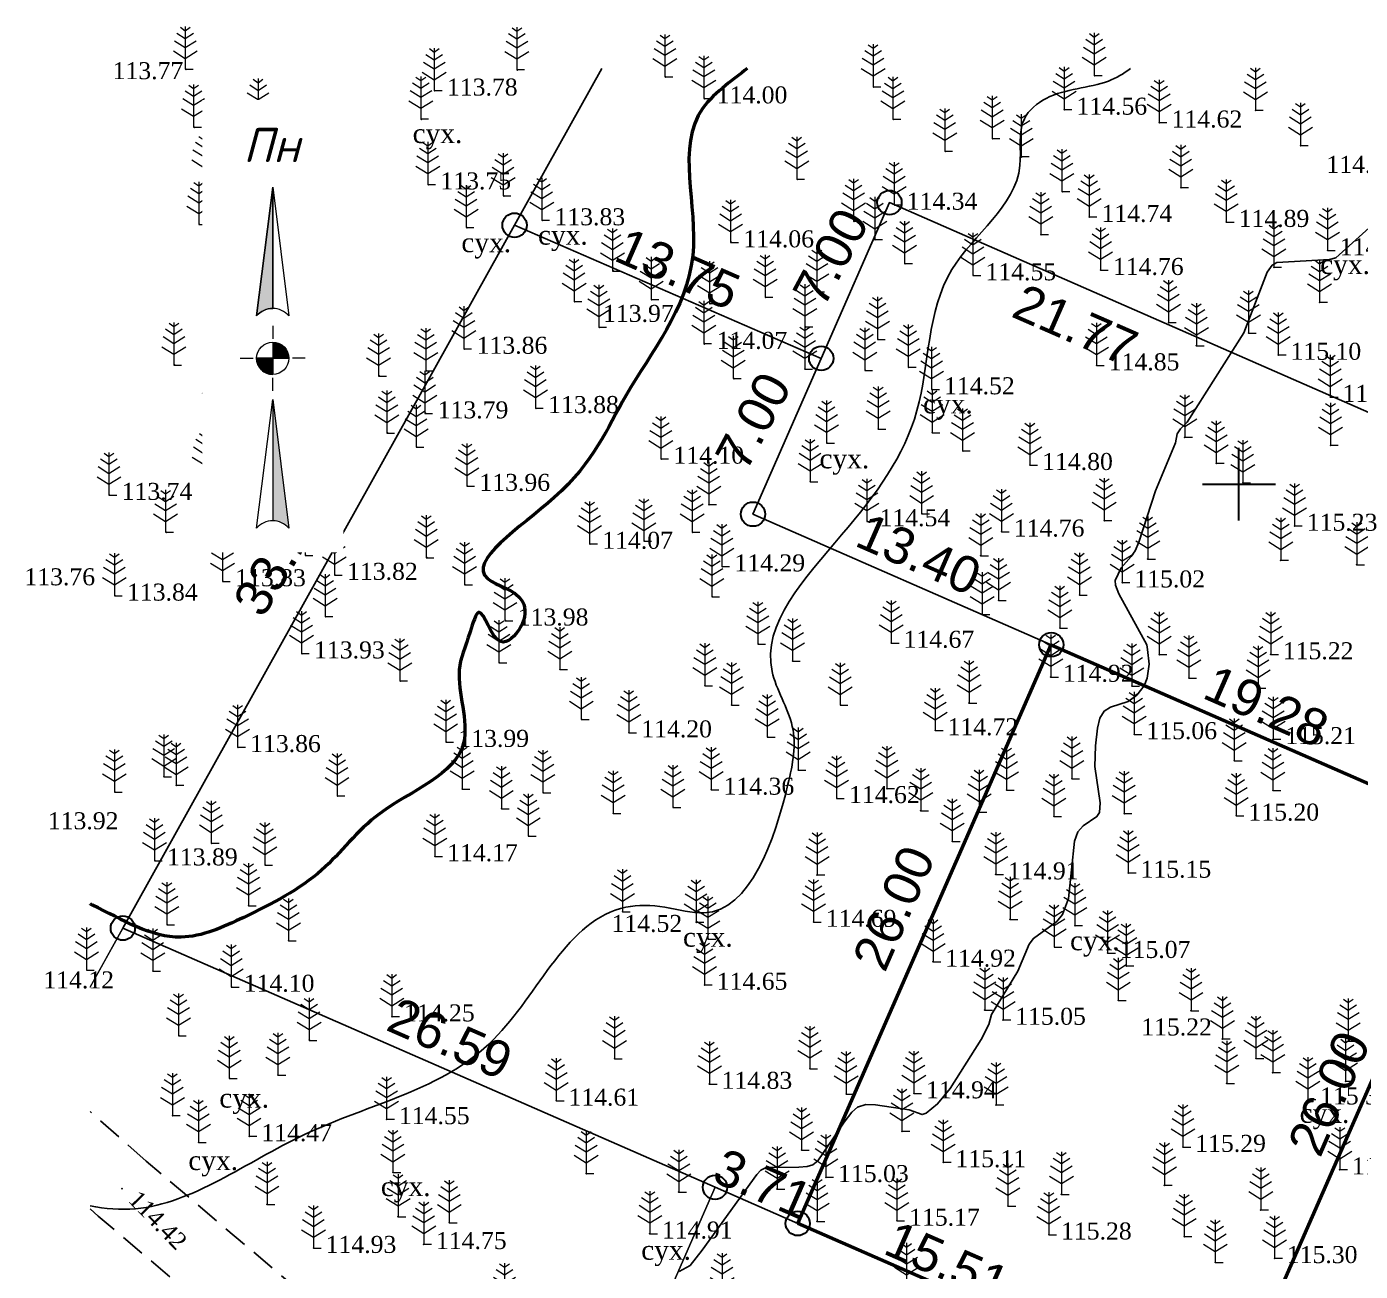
# Model space of a CAD drawing. Header units: millimetres. Extents: x 5405450.1 to 5405538.8, y 5524940.9 to 5525018.8.
# Drawn here: x 5405450.1 to 5405505, y 5524967.6 to 5525018.8 of the extents above; entities that cross this region are included whole.
import ezdxf
from ezdxf.enums import TextEntityAlignment as Align

# ---------------------------------------------------------------- set-up
doc = ezdxf.new("R2010")
doc.units = ezdxf.units.MM
doc.set_wipeout_variables(frame=1)
doc.linetypes.add('DASHEDX2', pattern=[1.5, 1, -0.5])
for name, color, linetype, lineweight in [('#Лист (текст_ПН)', 250, 'Continuous', 0), ('#Штамп', 250, 'Continuous', 0), ('11900000', 1, 'Continuous', 30), ('ограждение', 7, 'ZABOR', 20), ('ТОЧКИ', 7, 'Continuous', 30)]:
    doc.layers.add(name, color=color, linetype=linetype, lineweight=lineweight)
for name, color, linetype in [('горизонтали', 42, 'Continuous'), ('дороги', 7, 'Continuous'), ('Ділянки_Межі', 10, 'Continuous'), ('надписи', 7, 'Continuous'), ('отметки', 7, 'Continuous'), ('промеры', 185, 'Continuous'), ('Растительность', 7, 'Continuous')]:
    doc.layers.add(name, color=color, linetype=linetype)
doc.styles.get("Standard").update_dxf_attribs({"font": 'arial.ttf'})
doc.styles.add('times', font='times.ttf')
doc.styles.add('Мой_Топо', font='isocpeui.ttf')
doc.linetypes.add('ZABOR', pattern='A,1,-0.1,[132,ltypeshp.shx,S=0.25,R=0,X=-0.1,Y=0],-0.4,1', length=2.5)
doc.linetypes.add('ЗаборДерПр', pattern='A,1,[130,ltypeshp.shx,S=0.25,R=0,X=0,Y=-0.25],1.5', length=2.5)

# ---------------------------------------------------------------- blocks, each defined once
blk = doc.blocks.new('A$C51FE15A3')
at = {"layer": 'Растительность', "color": 94, "lineweight": 0}
for points in [[(-0.201, 1.726), (0, 1.584), (0.201, 1.726)], [(0, 1.75), (0, 0), (0.319, 0)], [(-0.447, 1.172), (0, 0.895), (0.447, 1.172)], [(-0.343, 1.489), (0, 1.267), (0.343, 1.489)], [(-0.493, 0.753), (0, 0.444), (0.493, 0.753)]]:
    blk.add_lwpolyline(points, dxfattribs=at)
blk = doc.blocks.new('*U4')
at = {"color": 0}
for points in [[(-0.1125, 0), (-0.1087, -0.0291), (-0.0974, -0.0563)], [(-0.1125, 0), (-0.0974, -0.0563), (0, 0)], [(-0.0974, -0.0563), (0, -0.1125), (0, 0)], [(-0.0974, -0.0563), (-0.0795, -0.0795), (-0.0563, -0.0974)], [(-0.0974, -0.0563), (-0.0563, -0.0974), (0, -0.1125)], [(-0.0563, -0.0974), (-0.0291, -0.1087), (0, -0.1125)]]:
    blk.add_solid(points, dxfattribs=at)
blk = doc.blocks.new('*U5')
at = {"color": 0}
for points in [[(0, 0), (0.0974, 0.0563), (0, 0.1125)], [(0.0974, 0.0563), (0.0291, 0.1087), (0, 0.1125)], [(0.0974, 0.0563), (0.0563, 0.0974), (0.0291, 0.1087)], [(0.0974, 0.0563), (0.0795, 0.0795), (0.0563, 0.0974)], [(0, 0), (0.1125, 0), (0.0974, 0.0563)], [(0.1125, 0), (0.1087, 0.0291), (0.0974, 0.0563)]]:
    blk.add_solid(points, dxfattribs=at)
blk = doc.blocks.new('*U6')
at = {"color": 0}
for points in [[(0, -1.1363), (0.0212, -1.1378), (0, -0.288)], [(0.0212, -1.1378), (0.042, -1.1424), (0, -0.288)], [(0.042, -1.1424), (0.062, -1.1498), (0, -0.288)], [(0.062, -1.1498), (0.0806, -1.1601), (0, -0.288)], [(0.0806, -1.1601), (0.0976, -1.1729), (0, -0.288)], [(0.0976, -1.1729), (0.1126, -1.188), (0, -0.288)]]:
    blk.add_solid(points, dxfattribs=at)
blk = doc.blocks.new('*U7')
at = {"color": 0}
for points in [[(-0.1126, 0.297), (-0.0976, 0.3121), (0, 1.197)], [(-0.0976, 0.3121), (-0.0806, 0.3249), (0, 1.197)], [(-0.0806, 0.3249), (-0.062, 0.3352), (0, 1.197)], [(-0.062, 0.3352), (-0.042, 0.3426), (0, 1.197)], [(-0.042, 0.3426), (-0.0212, 0.3472), (0, 1.197)], [(-0.0212, 0.3472), (0, 0.3487), (0, 1.197)]]:
    blk.add_solid(points, dxfattribs=at)
blk = doc.blocks.new('#Північ')
at = {"color": 7}
blk.add_wipeout([(-2.901, 10.635), (2.901, 10.635), (2.901, -7.981), (-2.901, -7.981)], dxfattribs=at).dxf.layer = '#Лист (текст_ПН)'
at = {"layer": '#Лист (текст_ПН)'}
for p, q in [((-0.663, 1.748), (0, 7.043)), ((0, 7.043), (0, 2.052)), ((0, 7.043), (0.663, 1.748)), ((0, 1.337), (0, 0.807)), ((0, 0.662), (0, -0.662)), ((-1.337, 0), (-0.807, 0)), ((-0.662, 0), (0.662, 0)), ((1.337, 0), (0.807, 0)), ((0, -1.337), (0, -0.807)), ((-0.663, -6.99), (0, -1.695)), ((0, -1.695), (0.663, -6.99)), ((0, -1.695), (0, -6.686))]:
    blk.add_line(p, q, dxfattribs=at)
at = {"layer": '#Лист (текст_ПН)', "flags": 128}
for points in [[(0, 7.043), (-0.663, 1.748, -0.218585), (0, 2.052)], [(0, 0), (-0.662, 0, 0.414214), (0, -0.662)]]:
    blk.add_lwpolyline(points, format="xyb", close=True, dxfattribs=at)
at = {"layer": '#Лист (текст_ПН)'}
blk.add_circle((0, 0), 0.662, dxfattribs=at)
for centre in [(0, 1.178), (0, -7.56)]:
    blk.add_arc(centre, 0.874, 40.6798, 139.3202, dxfattribs=at)
at = {"layer": '#Лист (текст_ПН)', "xscale": 5.883850111352785, "yscale": 5.883850111352785, "zscale": 5.883850111352785}
for name in ['*U7', '*U5', '*U4', '*U6']:
    blk.add_blockref(name, (0, 0), dxfattribs=at)
at = {"layer": '#Лист (текст_ПН)', "style": 'Мой_Топо'}
blk.add_text('Пн', height=1.4, dxfattribs=at).set_placement((-1.217, 8.077))

msp = doc.modelspace()

# ---------------------------------------------------------------- linework, layer by layer
at = {"layer": '11900000', "color": 7}
for points in [[(5405500, 5524998.5, 0), (5405500, 5525001.5, 0)], [(5405500, 5524998.5, 0), (5405500, 5525001.5, 0)], [(5405498.5, 5525000, 0), (5405501.5, 5525000, 0)], [(5405498.5, 5525000, 0), (5405501.5, 5525000, 0)]]:
    msp.add_polyline3d(points, dxfattribs=at)
at = {"layer": 'горизонтали', "color": 32}
msp.add_polyline3d([(5405476.977, 5524967.592, 115), (5405477.427, 5524967.842, 115), (5405477.927, 5524968.472, 115), (5405480.167, 5524971.592, 115), (5405480.337, 5524971.772, 115), (5405480.547, 5524971.872, 115), (5405481.897, 5524971.892, 115), (5405482.247, 5524971.922, 115), (5405482.467, 5524971.992, 115), (5405482.677, 5524972.152, 115), (5405483.767, 5524973.742, 115), (5405484.077, 5524974.152, 115), (5405484.317, 5524974.362, 115), (5405484.647, 5524974.472, 115), (5405485.057, 5524974.462, 115), (5405486.437, 5524974.252, 115), (5405486.977, 5524974.052, 115), (5405487.137, 5524974.112, 115), (5405487.607, 5524974.492, 115), (5405488.117, 5524975.132, 115), (5405489.397, 5524977.142, 115), (5405489.707, 5524977.762, 115), (5405489.827, 5524978.172, 115), (5405490.907, 5524979.962, 115), (5405491.377, 5524981.072, 115), (5405491.547, 5524981.302, 115), (5405492.507, 5524982.002, 115), (5405492.737, 5524982.292, 115), (5405492.997, 5524982.942, 115), (5405493.237, 5524985.312, 115), (5405493.377, 5524985.692, 115), (5405493.587, 5524985.932, 115), (5405494.157, 5524986.322, 115), (5405494.267, 5524986.482, 115), (5405494.287, 5524986.882, 115), (5405494.067, 5524988.382, 115), (5405494.107, 5524989.232, 115), (5405494.187, 5524989.962, 115), (5405494.277, 5524990.372, 115), (5405494.457, 5524990.662, 115), (5405494.717, 5524990.822, 115), (5405495.447, 5524991.052, 115), (5405495.807, 5524991.322, 115), (5405496.097, 5524991.702, 115), (5405496.227, 5524992.022, 115), (5405496.307, 5524992.592, 115), (5405496.237, 5524993.192, 115), (5405496.207, 5524993.392, 115), (5405495.057, 5524995.492, 115), (5405494.927, 5524995.842, 115), (5405494.907, 5524996.042, 115), (5405495.157, 5524996.552, 115), (5405495.567, 5524997.022, 115), (5405495.727, 5524997.262, 115), (5405495.887, 5524997.612, 115), (5405496.567, 5524999.732, 115), (5405497.387, 5525001.702, 115), (5405497.467, 5525002.072, 115), (5405497.597, 5525002.272, 115), (5405497.867, 5525002.552, 115), (5405500.207, 5525006.222, 115), (5405501.167, 5525008.722, 115), (5405501.367, 5525009.012, 115), (5405501.567, 5525009.122, 115), (5405503.727, 5525009.242, 115), (5405503.987, 5525009.322, 115), (5405506.457, 5525011.532, 115)], dxfattribs=at)
msp.add_open_spline([(5405495.543, 5525017.104), (5405495.26, 5525016.89), (5405494.205, 5525016.279), (5405492.449, 5525016.305), (5405490.8, 5525014.942), (5405491.477, 5525011.838), (5405487.055, 5525008.999), (5405487.392, 5525002.705), (5405483.865, 5524997.947), (5405479.67, 5524993.518), (5405481.946, 5524990.048), (5405481.276, 5524986.482), (5405479.664, 5524981.676), (5405476.395, 5524982.667), (5405472.63, 5524982.751), (5405469.845, 5524975.495), (5405461.721, 5524974.077), (5405456.368, 5524969.931), (5405453.372, 5524970.178), (5405452.739, 5524970.294)], degree=3, knots=[471.601662, 471.601662, 471.601662, 471.601662, 472.676581, 475.335983, 476.557914, 478.494538, 483.614195, 489.586185, 495.570042, 501.876392, 504.287382, 506.675276, 513.000573, 514.62659, 516.235076, 523.922474, 532.65983, 540.226502, 542.218886, 542.218886, 542.218886, 542.218886], dxfattribs=at)
at = {"layer": 'горизонтали', "color": 32, "lineweight": 50}
msp.add_open_spline([(5405479.774, 5525017.104), (5405479.476, 5525016.882), (5405478.821, 5525016.381), (5405476.615, 5525014.417), (5405478.733, 5525008.977), (5405474.587, 5525003.904), (5405473.082, 5524999.827), (5405467.363, 5524996.301), (5405470.776, 5524995.526), (5405470.61, 5524994.108), (5405469.394, 5524992.928), (5405468.804, 5524995.428), (5405468.276, 5524993.492), (5405467.601, 5524992.086), (5405469.022, 5524988.434), (5405464.569, 5524986.946), (5405462.356, 5524983.825), (5405459.428, 5524982.316), (5405456.094, 5524980.808), (5405454.03, 5524982.104), (5405452.775, 5524982.709), (5405452.739, 5524982.726)], degree=3, knots=[506.106223, 506.106223, 506.106223, 506.106223, 507.214707, 508.54627, 514.632075, 520.988, 526.137061, 530.451811, 532.168173, 533.247577, 534.243212, 535.749567, 536.632518, 538.264064, 541.272332, 545.791542, 549.120773, 552.867699, 555.568363, 559.441425, 559.555742, 559.555742, 559.555742, 559.555742], dxfattribs=at)
at = {"layer": 'дороги', "color": 7, "linetype": 'DASHEDX2', "elevation": 112.707}
for points in [[(5405488.907, 5524943.351), (5405488.419, 5524943.754), (5405478.555, 5524952.36), (5405468.249, 5524960.953), (5405455.043, 5524972.142), (5405452.739, 5524974.185)], [(5405484.317, 5524943.351), (5405476.607, 5524950.078), (5405466.319, 5524958.657), (5405453.079, 5524969.874), (5405452.739, 5524970.176)]]:
    msp.add_lwpolyline(points, dxfattribs=at)
at = {"layer": 'Ділянки_Межі'}
for points in [[(5405511.807, 5525017.104), (5405505.569, 5525002.856), (5405485.626, 5525011.591), (5405482.819, 5525005.178), (5405470.203, 5525010.658)], [(5405470.203, 5525010.658), (5405473.793, 5525017.104)]]:
    msp.add_lwpolyline(points, dxfattribs=at)
at = {"layer": 'Ділянки_Межі', "lineweight": 25}
msp.add_lwpolyline([(5405535.483, 5524989.76), (5405523.203, 5524995.136), (5405505.569, 5525002.856), (5405485.626, 5525011.591), (5405482.819, 5525005.178), (5405480.011, 5524998.766), (5405492.281, 5524993.391), (5405509.94, 5524985.659), (5405527.584, 5524977.934), (5405535.483, 5524974.476)], dxfattribs=at)
msp.add_lwpolyline([(5405454.09, 5524981.728), (5405470.203, 5525010.658), (5405482.819, 5525005.178), (5405480.011, 5524998.766), (5405492.281, 5524993.391), (5405481.853, 5524969.573), (5405478.451, 5524971.063)], close=True, dxfattribs=at)
at = {"layer": 'Ділянки_Межі', "lineweight": 50}
msp.add_lwpolyline([(5405481.853, 5524969.573), (5405492.281, 5524993.391), (5405509.94, 5524985.659), (5405499.497, 5524961.849), (5405496.065, 5524963.351)], close=True, dxfattribs=at)
at = {"layer": 'Ділянки_Межі', "lineweight": 0}
msp.add_lwpolyline([(5405499.497, 5524961.849), (5405509.94, 5524985.659), (5405527.584, 5524977.934), (5405517.141, 5524954.124), (5405513.725, 5524955.62)], close=True, dxfattribs=at)
for points in [[(5405452.739, 5524979.302), (5405454.09, 5524981.728), (5405478.451, 5524971.063), (5405468.029, 5524947.243), (5405453.355, 5524953.667), (5405452.739, 5524952.26)], [(5405468.029, 5524947.243), (5405478.451, 5524971.063), (5405481.853, 5524969.573), (5405496.065, 5524963.351), (5405487.309, 5524943.351)]]:
    msp.add_lwpolyline(points, dxfattribs=at)
at = {"layer": 'ограждение', "color": 7, "linetype": 'ЗаборДерПр', "elevation": 107.24}
msp.add_lwpolyline([(5405452.739, 5524979.301), (5405473.793, 5525017.104)], dxfattribs=at)
at = {"layer": 'отметки', "color": 7}
for p in [(5405456.684, 5525017.077, 113.765), (5405470.324, 5525017.048, 113.802), (5405476.417, 5525016.752, 113.956), (5405494.063, 5525016.814, 114.48), (5405466.922, 5525016.194, 113.777), (5405484.976, 5525016.351, 114.101), (5405478.019, 5525015.871, 113.998), (5405492.819, 5525015.408, 114.562), (5405500.685, 5525015.387, 114.785), (5405459.668, 5525014.934, 113.779), (5405466.374, 5525015.018, 113.725), (5405485.79, 5525015.014, 114.207), (5405496.732, 5525014.878, 114.623), (5405457.026, 5525014.692, 113.733), (5405489.869, 5525014.225, 114.443), (5405502.534, 5525013.937, 114.881), (5405458.864, 5525013.501, 113.739), (5405487.922, 5525013.703, 114.3), (5405491.066, 5525013.472, 114.515), (5405457.444, 5525012.581, 113.706), (5405460.494, 5525012.219, 113.71), (5405466.655, 5525012.331, 113.745), (5405481.831, 5525012.545, 114.156), (5405497.62, 5525012.207, 114.832), (5405469.763, 5525011.861, 113.752), (5405492.733, 5525012.039, 114.691), (5405485.834, 5525011.496, 114.335), (5405493.849, 5525010.994, 114.743), (5405457.232, 5525010.689, 113.806), (5405468.245, 5525010.558, 113.72), (5405471.346, 5525010.856, 113.83), (5405484.172, 5525010.819, 114.302), (5405499.489, 5525010.787, 114.895), (5405479.115, 5525009.947, 114.061), (5405485.034, 5525010.063, 114.334), (5405491.866, 5525010.265, 114.517), (5405503.645, 5525009.618, 114.979), (5405486.266, 5525009.073, 114.435), (5405494.319, 5525008.811, 114.756), (5405501.446, 5525008.929, 115.01), (5405474.262, 5525008.768, 113.863), (5405489.076, 5525008.591, 114.546), (5405482.659, 5525007.908, 114.253), (5405472.681, 5525007.514, 113.899), (5405475.849, 5525007.594, 113.966), (5405478.241, 5525007.431, 114.049), (5405480.533, 5525007.69, 114.148), (5405503.324, 5525007.484, 115.091), (5405497.11, 5525006.651, 114.888), (5405473.696, 5525006.461, 113.905), (5405482.175, 5525006.475, 114.254), (5405500.4, 5525006.219, 115.007), (5405468.144, 5525005.566, 113.861), (5405478.015, 5525005.791, 114.067), (5405478.016, 5525005.768, 114.071), (5405485.151, 5525005.958, 114.36), (5405498.254, 5525005.695, 114.922), (5405501.625, 5525005.319, 115.097), (5405456.216, 5525004.899, 113.635), (5405464.635, 5525004.449, 113.724), (5405466.578, 5525004.667, 113.787), (5405482.155, 5525004.744, 114.303), (5405484.63, 5525004.68, 114.386), (5405486.413, 5525004.815, 114.462), (5405494.146, 5525004.885, 114.846), (5405479.228, 5525004.345, 114.116), (5405487.371, 5525003.9, 114.515), (5405503.76, 5525003.584, 115.214), (5405457.881, 5525003.014, 113.649), (5405466.541, 5525002.909, 113.793), (5405471.086, 5525003.127, 113.88), (5405485.173, 5525002.266, 114.468), (5405464.98, 5525002.102, 113.788), (5405483.059, 5525001.692, 114.346), (5405487.391, 5525002.114, 114.555), (5405497.774, 5525001.927, 115.013), (5405461.372, 5525001.424, 113.723), (5405466.176, 5525001.526, 113.81), (5405488.646, 5525001.369, 114.596), (5405503.775, 5525001.597, 115.233), (5405476.239, 5525001.043, 114.104), (5405491.408, 5525000.783, 114.801), (5405499.075, 5525000.859, 115.116), (5405457.464, 5525000.365, 113.737), (5405459.501, 5525000.429, 113.685), (5405482.371, 5525000.104, 114.408), (5405500.164, 5525000.063, 115.144), (5405453.541, 5524999.554, 113.743), (5405468.258, 5524999.924, 113.965), (5405468.259, 5524999.925, 113.942), (5405478.207, 5524999.163, 114.217), (5405484.717, 5524998.47, 114.537), (5405486.958, 5524998.786, 114.657), (5405494.463, 5524998.5, 114.911), (5405455.874, 5524998.019, 113.722), (5405477.526, 5524998.02, 114.206), (5405490.24, 5524998.044, 114.763), (5405502.293, 5524998.283, 115.226), (5405473.312, 5524997.54, 114.07), (5405475.54, 5524997.656, 114.212), (5405461.609, 5524997.074, 113.795), (5405466.597, 5524996.972, 113.911), (5405489.384, 5524997.052, 114.73), (5405496.249, 5524996.926, 115.028), (5405501.721, 5524996.866, 115.212), (5405462.813, 5524996.262, 113.824), (5405478.749, 5524996.61, 114.288), (5405504.846, 5524996.683, 115.336), (5405458.211, 5524995.999, 113.827), (5405468.169, 5524995.859, 113.99), (5405495.2, 5524995.95, 115.021), (5405453.761, 5524995.408, 113.839), (5405478.335, 5524995.364, 114.282), (5405490.116, 5524995.213, 114.747), (5405493.443, 5524995.435, 114.917), (5405462.427, 5524994.549, 113.907), (5405489.445, 5524994.636, 114.793), (5405469.836, 5524994.383, 113.978), (5405492.639, 5524994.074, 114.905), (5405485.706, 5524993.467, 114.674), (5405461.456, 5524993.03, 113.934), (5405480.226, 5524993.416, 114.399), (5405496.724, 5524992.987, 115.014), (5405501.307, 5524992.995, 115.221), (5405469.579, 5524992.656, 114.025), (5405472.079, 5524992.379, 114.069), (5405481.65, 5524992.72, 114.531), (5405465.498, 5524991.905, 113.979), (5405492.261, 5524992.067, 114.918), (5405497.942, 5524992.022, 115.076), (5405478.042, 5524991.708, 114.308), (5405495.598, 5524991.694, 114.975), (5405500.796, 5524991.6, 115.157), (5405479.141, 5524990.91, 114.397), (5405483.612, 5524990.905, 114.629), (5405488.9, 5524990.989, 114.862), (5405472.964, 5524990.321, 114.126), (5405474.917, 5524989.778, 114.203), (5405487.515, 5524989.866, 114.722), (5405495.695, 5524989.705, 115.058), (5405458.827, 5524989.174, 113.857), (5405467.393, 5524989.387, 113.986), (5405480.614, 5524989.593, 114.399), (5405501.408, 5524989.502, 115.209), (5405499.816, 5524988.616, 115.135), (5405455.785, 5524987.958, 113.903), (5405481.877, 5524988.239, 114.503), (5405456.294, 5524987.612, 113.908), (5405468.062, 5524987.457, 114.097), (5405478.301, 5524987.421, 114.363), (5405485.522, 5524987.472, 114.688), (5405490.446, 5524987.414, 114.903), (5405493.134, 5524987.876, 114.969), (5405453.762, 5524987.337, 113.886), (5405462.921, 5524987.172, 113.905), (5405471.381, 5524987.31, 114.196), (5405483.462, 5524987.077, 114.624), (5405501.401, 5524987.395, 115.196), (5405469.679, 5524986.649, 114.123), (5405474.273, 5524986.454, 114.267), (5405476.738, 5524986.694, 114.284), (5405486.913, 5524986.566, 114.808), (5405489.311, 5524986.501, 114.871), (5405492.394, 5524986.325, 114.944), (5405495.285, 5524986.442, 115.028), (5405499.893, 5524986.352, 115.199), (5405457.749, 5524985.221, 113.89), (5405470.784, 5524985.517, 114.281), (5405488.213, 5524985.302, 114.858), (5405466.931, 5524984.683, 114.172), (5405455.406, 5524984.51, 113.894), (5405459.946, 5524984.325, 113.96), (5405482.651, 5524983.919, 114.7), (5405489.998, 5524983.936, 114.911), (5405495.455, 5524984.004, 115.148), (5405459.272, 5524982.658, 113.962), (5405474.652, 5524982.405, 114.518), (5405477.683, 5524981.973, 114.508), (5405482.507, 5524981.982, 114.686), (5405490.59, 5524982.096, 114.96), (5405455.918, 5524981.877, 113.976), (5405493.252, 5524981.827, 115.019), (5405460.915, 5524981.209, 114.065), (5405478.17, 5524981.287, 114.55), (5405487.419, 5524980.342, 114.921), (5405494.599, 5524980.701, 115.068), (5405455.328, 5524979.964, 114.071), (5405495.365, 5524980.174, 115.149), (5405458.565, 5524979.31, 114.098), (5405478.021, 5524979.393, 114.646), (5405495.044, 5524978.751, 115.117), (5405465.157, 5524978.091, 114.255), (5405489.548, 5524978.356, 114.975), (5405498.031, 5524978.327, 115.221), (5405490.298, 5524977.95, 115.045), (5405456.394, 5524977.296, 114.178), (5405461.762, 5524977.119, 114.27), (5405499.322, 5524977.169, 115.249), (5405504.503, 5524977.084, 115.296), (5405474.315, 5524976.357, 114.684), (5405482.354, 5524975.945, 114.927), (5405500.701, 5524976.364, 115.289), (5405458.478, 5524975.549, 114.183), (5405460.476, 5524975.679, 114.289), (5405499.497, 5524975.338, 115.308), (5405501.391, 5524975.777, 115.293), (5405504.394, 5524975.429, 115.352), (5405478.219, 5524975.315, 114.832), (5405483.845, 5524974.902, 114.976), (5405486.633, 5524974.924, 114.944), (5405471.921, 5524974.623, 114.608), (5405490.006, 5524974.448, 115.094), (5405502.841, 5524974.672, 115.339), (5405456.139, 5524974.014, 114.367), (5405464.948, 5524973.861, 114.545), (5405459.287, 5524973.16, 114.469), (5405486.137, 5524973.371, 115.078), (5405457.21, 5524972.91, 114.496), (5405482.013, 5524972.591, 114.962), (5405497.704, 5524972.72, 115.286), (5405487.84, 5524972.088, 115.113), (5405465.201, 5524971.678, 114.642), (5405473.151, 5524971.631, 114.707), (5405473.162, 5524971.619, 114.693), (5405504.147, 5524971.79, 115.325), (5405454.061, 5524971.008, 114.419), (5405481.001, 5524970.988, 115.045), (5405483.012, 5524971.478, 115.028), (5405496.936, 5524971.147, 115.201), (5405476.961, 5524970.864, 114.907), (5405492.698, 5524970.772, 115.174), (5405460.021, 5524970.361, 114.72), (5405465.41, 5524969.853, 114.708), (5405490.505, 5524970.29, 115.208), (5405500.899, 5524970.128, 115.353), (5405467.518, 5524969.604, 114.744), (5405482.649, 5524969.664, 115.132), (5405485.935, 5524969.682, 115.165), (5405475.767, 5524969.152, 114.911), (5405492.183, 5524969.113, 115.276), (5405497.753, 5524969.03, 115.289), (5405461.933, 5524968.561, 114.928), (5405466.47, 5524968.719, 114.75), (5405499.025, 5524967.97, 115.259), (5405501.471, 5524968.142, 115.302)]:
    msp.add_point(p, dxfattribs=at)
at = {"layer": 'ТОЧКИ'}
for centre in [(5405485.626, 5525011.591), (5405470.203, 5525010.658), (5405482.819, 5525005.178), (5405480.011, 5524998.766), (5405492.281, 5524993.391, 107.24), (5405454.09, 5524981.728), (5405478.451, 5524971.063, 107.24), (5405481.853, 5524969.573, 107.24)]:
    msp.add_circle(centre, 0.5, dxfattribs=at)

# ---------------------------------------------------------------- block references
at = {"layer": 'Растительность', "color": 7}
for p in [(5405456.66, 5525017.08, 113.76), (5405470.3, 5525017.06, 113.8), (5405476.39, 5525016.76, 113.96), (5405494.05, 5525016.82, 114.48), (5405466.9, 5525016.2, 113.78), (5405477.99, 5525015.88, 114), (5405484.95, 5525016.36, 114.1), (5405492.81, 5525015.42, 114.56), (5405500.68, 5525015.39, 114.78), (5405459.65, 5525014.94, 113.78), (5405466.35, 5525015.03, 113.72), (5405485.77, 5525015.02, 114.21), (5405496.72, 5525014.89, 114.62), (5405457, 5525014.7, 113.73), (5405489.85, 5525014.23, 114.44), (5405487.9, 5525013.71, 114.3), (5405502.53, 5525013.94, 114.88), (5405458.84, 5525013.51, 113.74), (5405491.05, 5525013.48, 114.51), (5405457.42, 5525012.59, 113.71), (5405481.81, 5525012.55, 114.15), (5405460.47, 5525012.22, 113.71), (5405466.63, 5525012.34, 113.74), (5405492.72, 5525012.04, 114.69), (5405497.61, 5525012.21, 114.83), (5405469.73, 5525011.87, 113.75), (5405485.82, 5525011.5, 114.33), (5405493.84, 5525011, 114.74), (5405457.21, 5525010.69, 113.81), (5405468.21, 5525010.56, 113.72), (5405471.32, 5525010.86, 113.83), (5405484.15, 5525010.82, 114.3), (5405499.48, 5525010.79, 114.89), (5405479.09, 5525009.95, 114.06), (5405485.02, 5525010.07, 114.33), (5405491.85, 5525010.27, 114.52), (5405503.64, 5525009.62, 114.98), (5405474.23, 5525008.77, 113.86), (5405486.25, 5525009.08, 114.43), (5405494.31, 5525008.81, 114.76), (5405501.44, 5525008.93, 115.01), (5405489.06, 5525008.59, 114.55), (5405475.82, 5525007.6, 113.96), (5405480.51, 5525007.69, 114.15), (5405482.64, 5525007.91, 114.25), (5405472.65, 5525007.52, 113.9), (5405478.22, 5525007.43, 114.05), (5405503.32, 5525007.49, 115.09), (5405497.1, 5525006.65, 114.89), (5405473.67, 5525006.46, 113.9), (5405482.15, 5525006.48, 114.25), (5405485.13, 5525005.96, 114.36), (5405500.39, 5525006.22, 115.01), (5405468.12, 5525005.57, 113.86), (5405477.99, 5525005.79, 114.07), (5405498.25, 5525005.7, 114.92), (5405456.19, 5525004.9, 113.63), (5405494.14, 5525004.89, 114.85), (5405501.62, 5525005.32, 115.1), (5405464.61, 5525004.45, 113.72), (5405466.55, 5525004.67, 113.79), (5405479.2, 5525004.35, 114.12), (5405482.14, 5525004.74, 114.3), (5405484.61, 5525004.68, 114.39), (5405486.4, 5525004.82, 114.46), (5405487.36, 5525003.9, 114.51), (5405503.76, 5525003.58, 115.21), (5405457.85, 5525003.01, 113.65), (5405466.51, 5525002.91, 113.79), (5405471.06, 5525003.13, 113.88), (5405485.16, 5525002.27, 114.47), (5405487.38, 5525002.11, 114.55), (5405464.95, 5525002.1, 113.79), (5405483.04, 5525001.69, 114.35), (5405497.77, 5525001.93, 115.01), (5405503.77, 5525001.6, 115.23), (5405461.35, 5525001.42, 113.72), (5405466.15, 5525001.52, 113.81), (5405476.22, 5525001.04, 114.1), (5405488.63, 5525001.37, 114.6), (5405491.4, 5525000.78, 114.8), (5405499.07, 5525000.86, 115.12), (5405457.44, 5525000.36, 113.74), (5405459.47, 5525000.43, 113.68), (5405468.24, 5524999.92, 113.94), (5405482.36, 5525000.1, 114.41), (5405500.16, 5525000.06, 115.14), (5405453.52, 5524999.55, 113.74), (5405478.19, 5524999.16, 114.22), (5405484.7, 5524998.47, 114.54), (5405486.95, 5524998.78, 114.66), (5405494.46, 5524998.5, 114.91), (5405502.29, 5524998.28, 115.23), (5405455.85, 5524998.02, 113.72), (5405477.51, 5524998.02, 114.2), (5405490.23, 5524998.04, 114.76), (5405473.29, 5524997.54, 114.07), (5405475.52, 5524997.65, 114.21), (5405461.59, 5524997.07, 113.79), (5405466.57, 5524996.97, 113.91), (5405489.38, 5524997.05, 114.73), (5405496.25, 5524996.92, 115.03), (5405501.72, 5524996.87, 115.21), (5405504.85, 5524996.68, 115.34), (5405462.79, 5524996.26, 113.82), (5405478.73, 5524996.61, 114.29), (5405458.19, 5524996, 113.83), (5405468.15, 5524995.86, 113.99), (5405495.2, 5524995.95, 115.02), (5405453.74, 5524995.41, 113.84), (5405478.32, 5524995.36, 114.28), (5405490.11, 5524995.21, 114.75), (5405493.44, 5524995.43, 114.92), (5405462.41, 5524994.55, 113.91), (5405489.44, 5524994.63, 114.79), (5405469.81, 5524994.38, 113.98), (5405492.63, 5524994.07, 114.91), (5405480.21, 5524993.41, 114.4), (5405485.7, 5524993.46, 114.67), (5405461.44, 5524993.03, 113.93), (5405496.72, 5524992.99, 115.01), (5405501.31, 5524992.99, 115.22), (5405469.56, 5524992.65, 114.02), (5405472.06, 5524992.37, 114.07), (5405481.64, 5524992.72, 114.53), (5405465.48, 5524991.9, 113.98), (5405478.03, 5524991.7, 114.31), (5405492.26, 5524992.06, 114.92), (5405495.59, 5524991.69, 114.97), (5405497.94, 5524992.02, 115.08), (5405500.79, 5524991.6, 115.16), (5405479.13, 5524990.91, 114.4), (5405483.6, 5524990.9, 114.63), (5405488.9, 5524990.99, 114.86), (5405472.95, 5524990.31, 114.13), (5405474.9, 5524989.77, 114.2), (5405480.6, 5524989.59, 114.4), (5405487.51, 5524989.86, 114.72), (5405495.69, 5524989.7, 115.06), (5405501.41, 5524989.5, 115.21), (5405458.81, 5524989.17, 113.86), (5405467.37, 5524989.38, 113.99), (5405499.81, 5524988.61, 115.13), (5405455.77, 5524987.95, 113.9), (5405481.87, 5524988.23, 114.5), (5405493.13, 5524987.87, 114.97), (5405453.74, 5524987.33, 113.89), (5405456.28, 5524987.61, 113.91), (5405468.05, 5524987.45, 114.1), (5405471.37, 5524987.3, 114.2), (5405478.29, 5524987.42, 114.36), (5405485.52, 5524987.47, 114.69), (5405490.44, 5524987.41, 114.9), (5405501.4, 5524987.39, 115.2), (5405462.9, 5524987.17, 113.9), (5405483.45, 5524987.07, 114.62), (5405469.66, 5524986.64, 114.12), (5405474.26, 5524986.45, 114.27), (5405476.72, 5524986.69, 114.28), (5405486.91, 5524986.56, 114.81), (5405489.31, 5524986.5, 114.87), (5405492.39, 5524986.32, 114.94), (5405495.28, 5524986.44, 115.03), (5405499.89, 5524986.35, 115.2), (5405457.73, 5524985.22, 113.89), (5405470.77, 5524985.51, 114.28), (5405488.21, 5524985.3, 114.86), (5405466.92, 5524984.68, 114.17), (5405455.39, 5524984.5, 113.89), (5405459.93, 5524984.32, 113.96), (5405482.65, 5524983.92, 114.7), (5405490, 5524983.93, 114.91), (5405495.45, 5524984, 115.15), (5405459.26, 5524982.65, 113.96), (5405474.64, 5524982.4, 114.52), (5405455.9, 5524981.87, 113.98), (5405477.67, 5524981.97, 114.51), (5405482.5, 5524981.98, 114.69), (5405490.59, 5524982.09, 114.96), (5405493.25, 5524981.83, 115.02), (5405478.16, 5524981.28, 114.55), (5405460.9, 5524981.2, 114.06), (5405492.396, 5524980.944), (5405487.42, 5524980.34, 114.92), (5405494.6, 5524980.7, 115.07), (5405495.36, 5524980.17, 115.15), (5405452.59, 5524980, 114.12), (5405455.32, 5524979.96, 114.07), (5405458.55, 5524979.3, 114.1), (5405478.02, 5524979.39, 114.65), (5405495.04, 5524978.75, 115.12), (5405465.15, 5524978.09, 114.25), (5405489.55, 5524978.35, 114.97), (5405498.03, 5524978.33, 115.22), (5405490.3, 5524977.95, 115.05), (5405456.38, 5524977.29, 114.18), (5405461.75, 5524977.11, 114.27), (5405499.32, 5524977.17, 115.25), (5405504.5, 5524977.08, 115.3), (5405474.31, 5524976.35, 114.68), (5405500.7, 5524976.36, 115.29), (5405482.35, 5524975.94, 114.93), (5405501.39, 5524975.78, 115.29), (5405458.47, 5524975.54, 114.18), (5405460.47, 5524975.67, 114.29), (5405478.22, 5524975.31, 114.83), (5405499.5, 5524975.34, 115.31), (5405504.39, 5524975.43, 115.35), (5405483.84, 5524974.9, 114.98), (5405486.63, 5524974.92, 114.94), (5405471.92, 5524974.62, 114.61), (5405490.01, 5524974.45, 115.09), (5405502.84, 5524974.67, 115.34), (5405456.13, 5524974.01, 114.37), (5405464.94, 5524973.86, 114.55), (5405459.28, 5524973.16, 114.47), (5405486.14, 5524973.37, 115.08), (5405457.2, 5524972.91, 114.5), (5405482.01, 5524972.59, 114.96), (5405497.7, 5524972.72, 115.29), (5405487.84, 5524972.09, 115.11), (5405465.2, 5524971.67, 114.64), (5405473.15, 5524971.63, 114.71), (5405483.01, 5524971.48, 115.03), (5405504.15, 5524971.79, 115.33), (5405476.96, 5524970.86, 114.91), (5405481, 5524970.99, 115.05), (5405496.94, 5524971.15, 115.2), (5405460.02, 5524970.36, 114.72), (5405490.5, 5524970.29, 115.21), (5405492.7, 5524970.77, 115.17), (5405465.41, 5524969.85, 114.71), (5405500.9, 5524970.13, 115.35), (5405467.52, 5524969.6, 114.74), (5405482.65, 5524969.66, 115.13), (5405485.93, 5524969.68, 115.17), (5405466.47, 5524968.72, 114.75), (5405475.77, 5524969.15, 114.91), (5405492.18, 5524969.11, 115.28), (5405497.75, 5524969.03, 115.29), (5405461.93, 5524968.56, 114.93), (5405501.47, 5524968.14, 115.3), (5405499.03, 5524967.97, 115.26), (5405486.33, 5524967.02, 115.26), (5405478.74, 5524966.6, 115.07), (5405469.79, 5524966.19, 114.92)]:
    msp.add_blockref('A$C51FE15A3', p, dxfattribs=at)

# ---------------------------------------------------------------- texts
at = {"layer": 'надписи', "color": 7, "style": 'times'}
for p in [(5405466.009, 5525014.839, 111.861), (5405468.015, 5525010.348, 111.861), (5405471.168, 5525010.656, 111.861), (5405503.342, 5525009.449, 111.861), (5405487.006, 5525003.71, 111.861), (5405482.746, 5525001.451, 111.861), (5405477.132, 5524981.763, 111.861), (5405493.053, 5524981.617, 111.861), (5405458.058, 5524975.14, 111.861), (5405502.497, 5524974.513, 111.861), (5405456.784, 5524972.57, 111.861), (5405464.701, 5524971.499, 111.861), (5405475.412, 5524968.879, 111.861)]:
    msp.add_text('сух.', height=0.8, dxfattribs=at).set_placement(p, align=Align.TOP_LEFT)
at = {"layer": 'отметки', "color": 7, "style": 'times'}
for s, p in [('113.77', (5405453.669, 5525017.369, 113.772)), ('113.78', (5405467.422, 5525016.694, 113.777)), ('114.00', (5405478.519, 5525016.371, 113.998)), ('113.78', (5405460.168, 5525015.434, 113.779)), ('114.56', (5405493.319, 5525015.908, 114.562)), ('114.62', (5405497.232, 5525015.378, 114.623)), ('114.90', (5405503.599, 5525013.512, 114.901)), ('113.75', (5405467.155, 5525012.831, 113.745)), ('114.34', (5405486.334, 5525011.996, 114.335)), ('113.81', (5405457.732, 5525011.189, 113.806)), ('113.83', (5405471.846, 5525011.356, 113.83)), ('114.74', (5405494.349, 5525011.494, 114.743)), ('114.89', (5405499.989, 5525011.287, 114.895)), ('114.06', (5405479.615, 5525010.447, 114.061)), ('114.98', (5405504.145, 5525010.118, 114.979)), ('114.55', (5405489.576, 5525009.091, 114.546)), ('114.76', (5405494.819, 5525009.311, 114.756)), ('113.97', (5405473.843, 5525007.379, 113.966)), ('113.86', (5405468.644, 5525006.066, 113.861)), ('114.07', (5405478.516, 5525006.268, 114.071)), ('115.10', (5405502.125, 5525005.819, 115.097)), ('114.85', (5405494.646, 5525005.385, 114.846)), ('114.52', (5405487.871, 5525004.4, 114.515)), ('115.21', (5405504.26, 5525004.084, 115.214)), ('113.65', (5405458.381, 5525003.514, 113.649)), ('113.79', (5405467.041, 5525003.409, 113.793)), ('113.88', (5405471.586, 5525003.627, 113.88)), ('114.10', (5405476.739, 5525001.543, 114.104)), ('114.80', (5405491.908, 5525001.283, 114.801)), ('113.68', (5405460.001, 5525000.929, 113.685)), ('113.74', (5405454.041, 5525000.054, 113.743)), ('113.96', (5405468.758, 5525000.424, 113.965)), ('114.54', (5405485.217, 5524998.97, 114.537)), ('114.76', (5405490.74, 5524998.544, 114.763)), ('115.23', (5405502.793, 5524998.783, 115.226)), ('114.07', (5405473.812, 5524998.04, 114.07)), ('113.82', (5405463.313, 5524996.762, 113.824)), ('114.29', (5405479.249, 5524997.11, 114.288)), ('113.76', (5405450.041, 5524996.539, 113.762)), ('113.83', (5405458.711, 5524996.499, 113.827)), ('115.02', (5405495.7, 5524996.45, 115.021)), ('113.84', (5405454.261, 5524995.908, 113.839)), ('113.98', (5405470.336, 5524994.883, 113.978)), ('113.93', (5405461.956, 5524993.53, 113.934)), ('114.67', (5405486.206, 5524993.967, 114.674)), ('115.22', (5405501.807, 5524993.495, 115.221)), ('114.92', (5405492.761, 5524992.567, 114.918)), ('114.20', (5405475.417, 5524990.278, 114.203)), ('114.72', (5405488.015, 5524990.366, 114.722)), ('115.06', (5405496.195, 5524990.205, 115.058)), ('113.86', (5405459.327, 5524989.674, 113.857)), ('113.99', (5405467.893, 5524989.887, 113.986)), ('115.21', (5405501.908, 5524990.002, 115.209)), ('114.36', (5405478.801, 5524987.921, 114.363)), ('114.62', (5405483.962, 5524987.577, 114.624)), ('115.20', (5405500.393, 5524986.852, 115.199)), ('113.92', (5405451.004, 5524986.499, 113.925)), ('113.89', (5405455.906, 5524985.01, 113.894)), ('114.17', (5405467.431, 5524985.183, 114.172)), ('114.91', (5405490.498, 5524984.436, 114.911)), ('115.15', (5405495.955, 5524984.504, 115.148)), ('114.69', (5405483.007, 5524982.482, 114.686)), ('114.52', (5405474.193, 5524982.272, 114.518)), ('114.92', (5405487.919, 5524980.842, 114.921)), ('115.07', (5405495.099, 5524981.201, 115.068)), ('114.12', (5405450.819, 5524979.947, 114.121)), ('114.10', (5405459.065, 5524979.81, 114.098)), ('114.65', (5405478.521, 5524979.893, 114.646)), ('114.25', (5405465.657, 5524978.591, 114.255)), ('115.05', (5405490.798, 5524978.45, 115.045)), ('115.22', (5405495.982, 5524978.011, 115.221)), ('114.83', (5405478.719, 5524975.815, 114.832)), ('114.94', (5405487.133, 5524975.424, 114.944)), ('114.61', (5405472.421, 5524975.123, 114.608)), ('115.34', (5405503.341, 5524975.172, 115.339)), ('114.55', (5405465.448, 5524974.361, 114.545)), ('114.47', (5405459.787, 5524973.66, 114.469)), ('115.29', (5405498.204, 5524973.22, 115.286)), ('115.11', (5405488.34, 5524972.588, 115.113)), ('115.33', (5405504.647, 5524972.29, 115.325)), ('115.03', (5405483.512, 5524971.978, 115.028)), ('115.17', (5405486.435, 5524970.182, 115.165)), ('114.91', (5405476.267, 5524969.652, 114.911)), ('115.28', (5405492.683, 5524969.613, 115.276)), ('114.93', (5405462.433, 5524969.061, 114.928)), ('114.75', (5405466.97, 5524969.219, 114.75)), ('115.30', (5405501.971, 5524968.642, 115.302))]:
    msp.add_text(s, height=0.7, dxfattribs=at).set_placement(p, align=Align.TOP_LEFT)
msp.add_text('114.42', height=0.7, rotation=314.2381, dxfattribs=at).set_placement((5405454.768, 5524970.999, 114.419), align=Align.TOP_LEFT)
at = {"layer": 'промеры', "char_height": 1.5, "attachment_point": 1}
for s, insert, rotation in [('7.00', (5405481.584, 5525007.91), 61.9128), ('13.75', (5405474.826, 5525010.606), 336.3558), ('21.77', (5405491.178, 5525008.292), 336.3558), ('7.00', (5405478.395, 5525001.162), 61.9128), ('33.11', (5405458.559, 5524995.198), 59.5926), ('13.40', (5405484.737, 5524998.863), 336.3558), ('19.28', (5405499.037, 5524992.6), 336.3558), ('26.00', (5405484.061, 5524980.46), 66.3795), ('26.59', (5405465.455, 5524978.929), 336.3558), ('26.00', (5405501.965, 5524972.833, 107.24), 66.3795), ('3.71', (5405478.858, 5524972.716), 336.3558), ('15.51', (5405485.907, 5524969.732), 336.3558)]:
    msp.add_mtext(s, dxfattribs=dict(at, insert=insert, rotation=rotation))

# ---------------------------------------------------------------- next in the draw order: block references
at = {"layer": '#Штамп'}
msp.add_blockref('#Північ', (5405460.256, 5525005.181, 241.873), dxfattribs=at)

doc.saveas('drawing.dxf')
